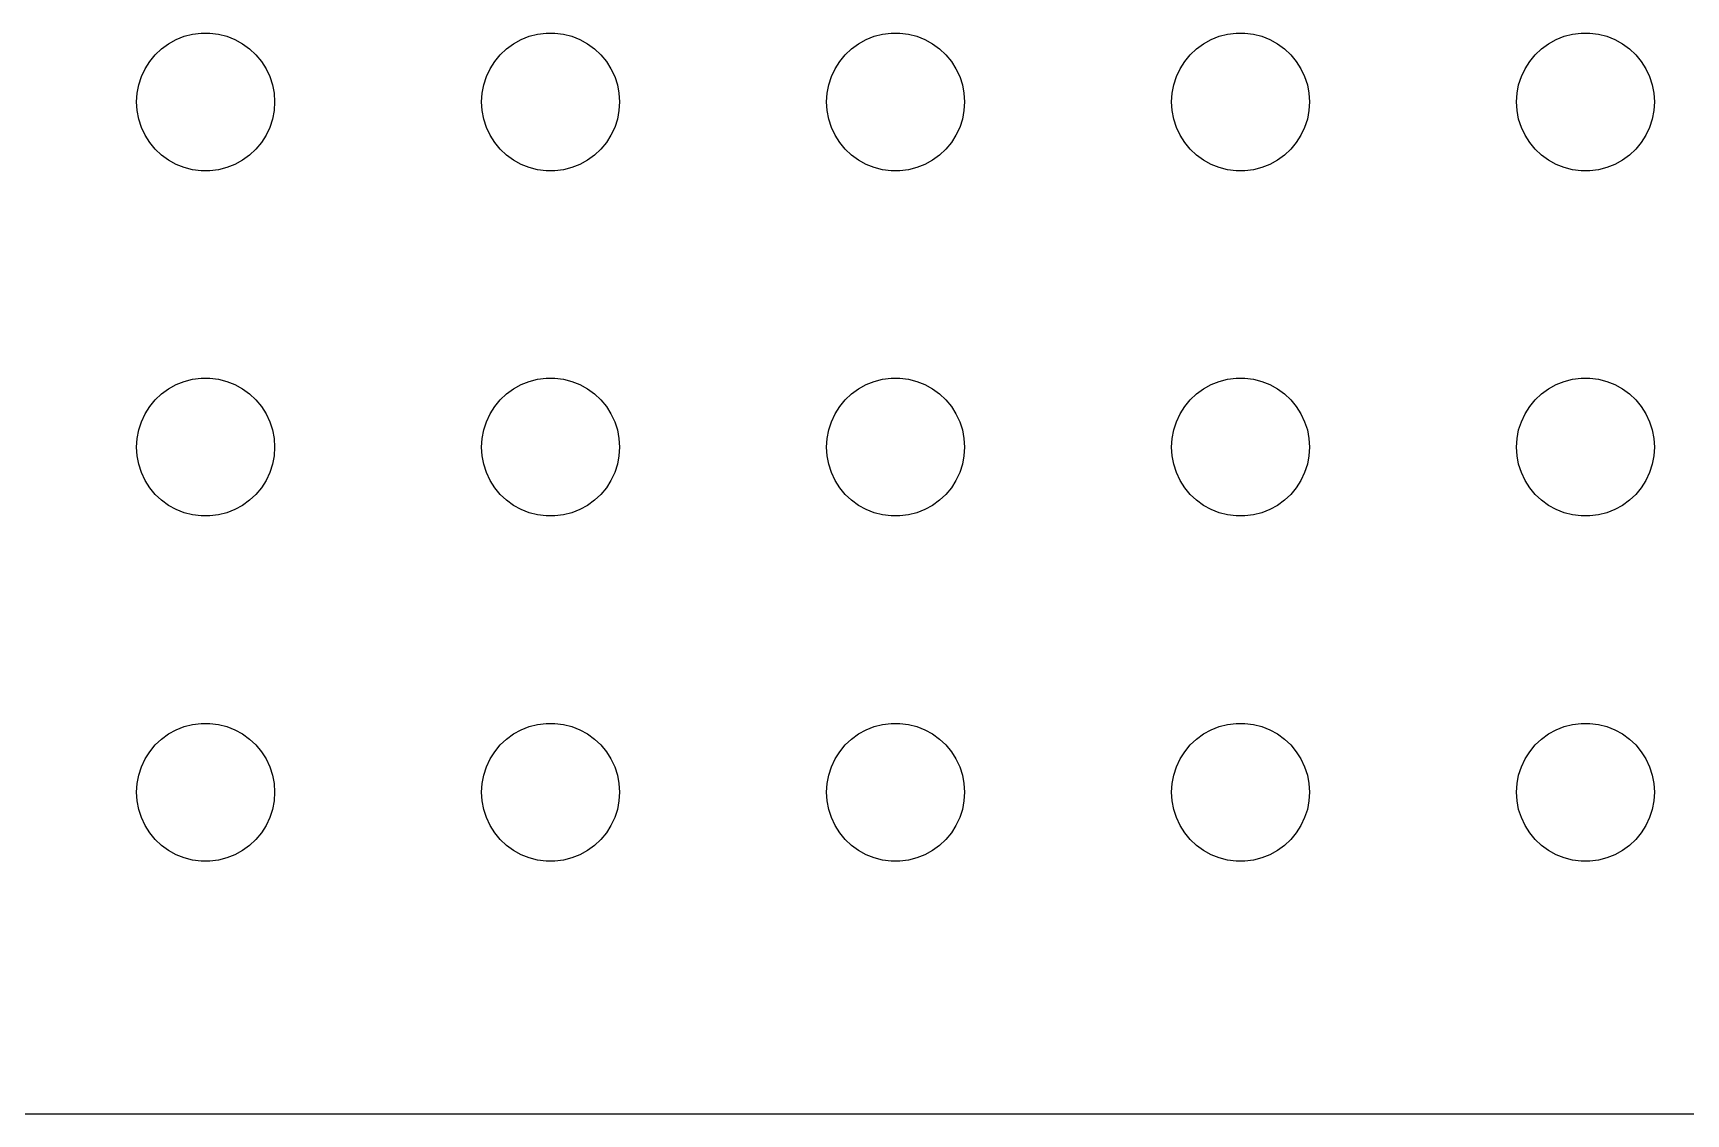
# Model space of a CAD drawing. Header units: metres. Extents: x -134 to 134, y 62 to 166.
# Drawn here: x -3.75 to 32.18, y 62.01 to 85.5 of the extents above; entities that cross this region are included whole.
import ezdxf

# ---------------------------------------------------------------- set-up
doc = ezdxf.new("R2010")
doc.units = ezdxf.units.M

msp = doc.modelspace()

# ---------------------------------------------------------------- linework, layer by layer
for p, q in [((-0.95613, 85.1558), (-0.80373, 85.2665)), ((-0.80373, 85.2665), (-0.63866, 85.3573)), ((-0.63866, 85.3573), (-0.46352, 85.4266)), ((-0.46352, 85.4266), (-0.28107, 85.4734)), ((-0.28107, 85.4734), (-0.09418, 85.497)), ((-0.09418, 85.497), (0.09418, 85.497)), ((0.09418, 85.497), (0.28107, 85.4734)), ((0.28107, 85.4734), (0.46352, 85.4266)), ((0.46352, 85.4266), (0.63866, 85.3573)), ((0.63866, 85.3573), (0.80373, 85.2665)), ((0.80373, 85.2665), (0.95613, 85.1558)), ((6.54385, 85.1558), (6.69626, 85.2665)), ((6.69626, 85.2665), (6.86133, 85.3573)), ((6.86133, 85.3573), (7.03647, 85.4266)), ((7.03647, 85.4266), (7.21892, 85.4734)), ((7.21892, 85.4734), (7.40581, 85.497)), ((7.40581, 85.497), (7.59418, 85.497)), ((7.59418, 85.497), (7.78107, 85.4734)), ((7.78107, 85.4734), (7.96352, 85.4266)), ((7.96352, 85.4266), (8.13866, 85.3573)), ((8.13866, 85.3573), (8.30373, 85.2665)), ((8.30373, 85.2665), (8.45613, 85.1558)), ((14.0439, 85.1558), (14.1963, 85.2665)), ((14.1963, 85.2665), (14.3613, 85.3573)), ((14.3613, 85.3573), (14.5365, 85.4266)), ((14.5365, 85.4266), (14.7189, 85.4734)), ((14.7189, 85.4734), (14.9058, 85.497)), ((14.9058, 85.497), (15.0942, 85.497)), ((15.0942, 85.497), (15.2811, 85.4734)), ((15.2811, 85.4734), (15.4635, 85.4266)), ((15.4635, 85.4266), (15.6387, 85.3573)), ((15.6387, 85.3573), (15.8037, 85.2665)), ((15.8037, 85.2665), (15.9561, 85.1558)), ((21.5439, 85.1558), (21.6963, 85.2665)), ((21.6963, 85.2665), (21.8613, 85.3573)), ((21.8613, 85.3573), (22.0365, 85.4266)), ((22.0365, 85.4266), (22.2189, 85.4734)), ((22.2189, 85.4734), (22.4058, 85.497)), ((22.4058, 85.497), (22.5942, 85.497)), ((22.5942, 85.497), (22.7811, 85.4734)), ((22.7811, 85.4734), (22.9635, 85.4266)), ((22.9635, 85.4266), (23.1387, 85.3573)), ((23.1387, 85.3573), (23.3037, 85.2665)), ((23.3037, 85.2665), (23.4561, 85.1558)), ((29.0439, 85.1558), (29.1963, 85.2665)), ((29.1963, 85.2665), (29.3613, 85.3573)), ((29.3613, 85.3573), (29.5365, 85.4266)), ((29.5365, 85.4266), (29.7189, 85.4734)), ((29.7189, 85.4734), (29.9058, 85.497)), ((29.9058, 85.497), (30.0942, 85.497)), ((30.0942, 85.497), (30.2811, 85.4734)), ((30.2811, 85.4734), (30.4635, 85.4266)), ((30.4635, 85.4266), (30.6387, 85.3573)), ((30.6387, 85.3573), (30.8037, 85.2665)), ((30.8037, 85.2665), (30.9561, 85.1558)), ((-1.31445, 84.7226), (-1.21352, 84.8817)), ((-1.21352, 84.8817), (-1.09344, 85.0268)), ((-1.09344, 85.0268), (-0.95613, 85.1558)), ((0.95613, 85.1558), (1.09344, 85.0268)), ((1.09344, 85.0268), (1.21352, 84.8817)), ((1.21352, 84.8817), (1.31445, 84.7226)), ((6.18553, 84.7226), (6.28647, 84.8817)), ((6.28647, 84.8817), (6.40654, 85.0268)), ((6.40654, 85.0268), (6.54385, 85.1558)), ((8.45613, 85.1558), (8.59344, 85.0268)), ((8.59344, 85.0268), (8.71352, 84.8817)), ((8.71352, 84.8817), (8.81445, 84.7226)), ((13.6855, 84.7226), (13.7865, 84.8817)), ((13.7865, 84.8817), (13.9065, 85.0268)), ((13.9065, 85.0268), (14.0439, 85.1558)), ((15.9561, 85.1558), (16.0934, 85.0268)), ((16.0934, 85.0268), (16.2135, 84.8817)), ((16.2135, 84.8817), (16.3145, 84.7226)), ((21.1855, 84.7226), (21.2865, 84.8817)), ((21.2865, 84.8817), (21.4065, 85.0268)), ((21.4065, 85.0268), (21.5439, 85.1558)), ((23.4561, 85.1558), (23.5934, 85.0268)), ((23.5934, 85.0268), (23.7135, 84.8817)), ((23.7135, 84.8817), (23.8145, 84.7226)), ((28.6855, 84.7226), (28.7865, 84.8817)), ((28.7865, 84.8817), (28.9065, 85.0268)), ((28.9065, 85.0268), (29.0439, 85.1558)), ((30.9561, 85.1558), (31.0934, 85.0268)), ((31.0934, 85.0268), (31.2135, 84.8817)), ((31.2135, 84.8817), (31.3145, 84.7226)), ((-1.45287, 84.373), (-1.39465, 84.5522)), ((-1.39465, 84.5522), (-1.31445, 84.7226)), ((1.31445, 84.7226), (1.39465, 84.5522)), ((1.39465, 84.5522), (1.45287, 84.373)), ((6.04712, 84.373), (6.10533, 84.5522)), ((6.10533, 84.5522), (6.18553, 84.7226)), ((8.81445, 84.7226), (8.89465, 84.5522)), ((8.89465, 84.5522), (8.95287, 84.373)), ((13.5471, 84.373), (13.6053, 84.5522)), ((13.6053, 84.5522), (13.6855, 84.7226)), ((16.3145, 84.7226), (16.3947, 84.5522)), ((16.3947, 84.5522), (16.4529, 84.373)), ((21.0471, 84.373), (21.1053, 84.5522)), ((21.1053, 84.5522), (21.1855, 84.7226)), ((23.8145, 84.7226), (23.8947, 84.5522)), ((23.8947, 84.5522), (23.9529, 84.373)), ((28.5471, 84.373), (28.6053, 84.5522)), ((28.6053, 84.5522), (28.6855, 84.7226)), ((31.3145, 84.7226), (31.3947, 84.5522)), ((31.3947, 84.5522), (31.4529, 84.373)), ((-1.5, 84), (-1.48816, 84.188)), ((-1.48816, 84.188), (-1.45287, 84.373)), ((1.45287, 84.373), (1.48816, 84.188)), ((1.48816, 84.188), (1.5, 84)), ((6, 84), (6.01183, 84.188)), ((6.01183, 84.188), (6.04712, 84.373)), ((8.95287, 84.373), (8.98816, 84.188)), ((8.98816, 84.188), (9, 84)), ((13.5, 84), (13.5118, 84.188)), ((13.5118, 84.188), (13.5471, 84.373)), ((16.4529, 84.373), (16.4882, 84.188)), ((16.4882, 84.188), (16.5, 84)), ((21, 84), (21.0118, 84.188)), ((21.0118, 84.188), (21.0471, 84.373)), ((23.9529, 84.373), (23.9882, 84.188)), ((23.9882, 84.188), (24, 84)), ((28.5, 84), (28.5118, 84.188)), ((28.5118, 84.188), (28.5471, 84.373)), ((31.4529, 84.373), (31.4882, 84.188)), ((31.4882, 84.188), (31.5, 84)), ((-1.48816, 83.812), (-1.5, 84)), ((-1.45287, 83.627), (-1.48816, 83.812)), ((1.48816, 83.812), (1.45287, 83.627)), ((1.5, 84), (1.48816, 83.812)), ((6.01183, 83.812), (6, 84)), ((6.04712, 83.627), (6.01183, 83.812)), ((8.98816, 83.812), (8.95287, 83.627)), ((9, 84), (8.98816, 83.812)), ((13.5118, 83.812), (13.5, 84)), ((13.5471, 83.627), (13.5118, 83.812)), ((16.4882, 83.812), (16.4529, 83.627)), ((16.5, 84), (16.4882, 83.812)), ((21.0118, 83.812), (21, 84)), ((21.0471, 83.627), (21.0118, 83.812)), ((23.9882, 83.812), (23.9529, 83.627)), ((24, 84), (23.9882, 83.812)), ((28.5118, 83.812), (28.5, 84)), ((28.5471, 83.627), (28.5118, 83.812)), ((31.4882, 83.812), (31.4529, 83.627)), ((31.5, 84), (31.4882, 83.812)), ((-1.39465, 83.4478), (-1.45287, 83.627)), ((-1.31445, 83.2774), (-1.39465, 83.4478)), ((1.39465, 83.4478), (1.31445, 83.2774)), ((1.45287, 83.627), (1.39465, 83.4478)), ((6.10533, 83.4478), (6.04712, 83.627)), ((6.18553, 83.2774), (6.10533, 83.4478)), ((8.89465, 83.4478), (8.81445, 83.2774)), ((8.95287, 83.627), (8.89465, 83.4478)), ((13.6053, 83.4478), (13.5471, 83.627)), ((13.6855, 83.2774), (13.6053, 83.4478)), ((16.3947, 83.4478), (16.3145, 83.2774)), ((16.4529, 83.627), (16.3947, 83.4478)), ((21.1053, 83.4478), (21.0471, 83.627)), ((21.1855, 83.2774), (21.1053, 83.4478)), ((23.8947, 83.4478), (23.8145, 83.2774)), ((23.9529, 83.627), (23.8947, 83.4478)), ((28.6053, 83.4478), (28.5471, 83.627)), ((28.6855, 83.2774), (28.6053, 83.4478)), ((31.3947, 83.4478), (31.3145, 83.2774)), ((31.4529, 83.627), (31.3947, 83.4478)), ((-1.21352, 83.1183), (-1.31445, 83.2774)), ((-1.09344, 82.9732), (-1.21352, 83.1183)), ((1.21352, 83.1183), (1.09344, 82.9732)), ((1.31445, 83.2774), (1.21352, 83.1183)), ((6.28647, 83.1183), (6.18553, 83.2774)), ((6.40654, 82.9732), (6.28647, 83.1183)), ((8.71352, 83.1183), (8.59344, 82.9732)), ((8.81445, 83.2774), (8.71352, 83.1183)), ((13.7865, 83.1183), (13.6855, 83.2774)), ((13.9065, 82.9732), (13.7865, 83.1183)), ((16.2135, 83.1183), (16.0934, 82.9732)), ((16.3145, 83.2774), (16.2135, 83.1183)), ((21.2865, 83.1183), (21.1855, 83.2774)), ((21.4065, 82.9732), (21.2865, 83.1183)), ((23.7135, 83.1183), (23.5934, 82.9732)), ((23.8145, 83.2774), (23.7135, 83.1183)), ((28.7865, 83.1183), (28.6855, 83.2774)), ((28.9065, 82.9732), (28.7865, 83.1183)), ((31.2135, 83.1183), (31.0934, 82.9732)), ((31.3145, 83.2774), (31.2135, 83.1183)), ((-0.95613, 82.8442), (-1.09344, 82.9732)), ((-0.80373, 82.7335), (-0.95613, 82.8442)), ((-0.63866, 82.6428), (-0.80373, 82.7335)), ((0.80373, 82.7335), (0.63866, 82.6428)), ((0.95613, 82.8442), (0.80373, 82.7335)), ((1.09344, 82.9732), (0.95613, 82.8442)), ((6.54385, 82.8442), (6.40654, 82.9732)), ((6.69626, 82.7335), (6.54385, 82.8442)), ((6.86133, 82.6428), (6.69626, 82.7335)), ((8.30373, 82.7335), (8.13866, 82.6428)), ((8.45613, 82.8442), (8.30373, 82.7335)), ((8.59344, 82.9732), (8.45613, 82.8442)), ((14.0439, 82.8442), (13.9065, 82.9732)), ((14.1963, 82.7335), (14.0439, 82.8442)), ((14.3613, 82.6428), (14.1963, 82.7335)), ((15.8037, 82.7335), (15.6387, 82.6428)), ((15.9561, 82.8442), (15.8037, 82.7335)), ((16.0934, 82.9732), (15.9561, 82.8442)), ((21.5439, 82.8442), (21.4065, 82.9732)), ((21.6963, 82.7335), (21.5439, 82.8442)), ((21.8613, 82.6428), (21.6963, 82.7335)), ((23.3037, 82.7335), (23.1387, 82.6428)), ((23.4561, 82.8442), (23.3037, 82.7335)), ((23.5934, 82.9732), (23.4561, 82.8442)), ((29.0439, 82.8442), (28.9065, 82.9732)), ((29.1963, 82.7335), (29.0439, 82.8442)), ((29.3613, 82.6428), (29.1963, 82.7335)), ((30.8037, 82.7335), (30.6387, 82.6428)), ((30.9561, 82.8442), (30.8037, 82.7335)), ((31.0934, 82.9732), (30.9561, 82.8442)), ((-0.46352, 82.5734), (-0.63866, 82.6428)), ((-0.28107, 82.5266), (-0.46352, 82.5734)), ((-0.09418, 82.503), (-0.28107, 82.5266)), ((0.09418, 82.503), (-0.09418, 82.503)), ((0.28107, 82.5266), (0.09418, 82.503)), ((0.46352, 82.5734), (0.28107, 82.5266)), ((0.63866, 82.6428), (0.46352, 82.5734)), ((7.03647, 82.5734), (6.86133, 82.6428)), ((7.21892, 82.5266), (7.03647, 82.5734)), ((7.40581, 82.503), (7.21892, 82.5266)), ((7.59418, 82.503), (7.40581, 82.503)), ((7.78107, 82.5266), (7.59418, 82.503)), ((7.96352, 82.5734), (7.78107, 82.5266)), ((8.13866, 82.6428), (7.96352, 82.5734)), ((14.5365, 82.5734), (14.3613, 82.6428)), ((14.7189, 82.5266), (14.5365, 82.5734)), ((14.9058, 82.503), (14.7189, 82.5266)), ((15.0942, 82.503), (14.9058, 82.503)), ((15.2811, 82.5266), (15.0942, 82.503)), ((15.4635, 82.5734), (15.2811, 82.5266)), ((15.6387, 82.6428), (15.4635, 82.5734)), ((22.0365, 82.5734), (21.8613, 82.6428)), ((22.2189, 82.5266), (22.0365, 82.5734)), ((22.4058, 82.503), (22.2189, 82.5266)), ((22.5942, 82.503), (22.4058, 82.503)), ((22.7811, 82.5266), (22.5942, 82.503)), ((22.9635, 82.5734), (22.7811, 82.5266)), ((23.1387, 82.6428), (22.9635, 82.5734)), ((29.5365, 82.5734), (29.3613, 82.6428)), ((29.7189, 82.5266), (29.5365, 82.5734)), ((29.9058, 82.503), (29.7189, 82.5266)), ((30.0942, 82.503), (29.9058, 82.503)), ((30.2811, 82.5266), (30.0942, 82.503)), ((30.4635, 82.5734), (30.2811, 82.5266)), ((30.6387, 82.6428), (30.4635, 82.5734)), ((-0.28107, 77.9734), (-0.09418, 77.997)), ((-0.09418, 77.997), (0.09418, 77.997)), ((0.09418, 77.997), (0.28107, 77.9734)), ((7.21892, 77.9734), (7.40581, 77.997)), ((7.40581, 77.997), (7.59418, 77.997)), ((7.59418, 77.997), (7.78107, 77.9734)), ((14.7189, 77.9734), (14.9058, 77.997)), ((14.9058, 77.997), (15.0942, 77.997)), ((15.0942, 77.997), (15.2811, 77.9734)), ((22.2189, 77.9734), (22.4058, 77.997)), ((22.4058, 77.997), (22.5942, 77.997)), ((22.5942, 77.997), (22.7811, 77.9734)), ((29.7189, 77.9734), (29.9058, 77.997)), ((29.9058, 77.997), (30.0942, 77.997)), ((30.0942, 77.997), (30.2811, 77.9734)), ((-1.09344, 77.5268), (-0.95613, 77.6558)), ((-0.95613, 77.6558), (-0.80373, 77.7665)), ((-0.80373, 77.7665), (-0.63866, 77.8572)), ((-0.63866, 77.8572), (-0.46352, 77.9266)), ((-0.46352, 77.9266), (-0.28107, 77.9734)), ((0.28107, 77.9734), (0.46352, 77.9266)), ((0.46352, 77.9266), (0.63866, 77.8572)), ((0.63866, 77.8572), (0.80373, 77.7665)), ((0.80373, 77.7665), (0.95613, 77.6558)), ((0.95613, 77.6558), (1.09344, 77.5268)), ((6.40654, 77.5268), (6.54385, 77.6558)), ((6.54385, 77.6558), (6.69626, 77.7665)), ((6.69626, 77.7665), (6.86133, 77.8572)), ((6.86133, 77.8572), (7.03647, 77.9266)), ((7.03647, 77.9266), (7.21892, 77.9734)), ((7.78107, 77.9734), (7.96352, 77.9266)), ((7.96352, 77.9266), (8.13866, 77.8572)), ((8.13866, 77.8572), (8.30373, 77.7665)), ((8.30373, 77.7665), (8.45613, 77.6558)), ((8.45613, 77.6558), (8.59344, 77.5268)), ((13.9065, 77.5268), (14.0439, 77.6558)), ((14.0439, 77.6558), (14.1963, 77.7665)), ((14.1963, 77.7665), (14.3613, 77.8572)), ((14.3613, 77.8572), (14.5365, 77.9266)), ((14.5365, 77.9266), (14.7189, 77.9734)), ((15.2811, 77.9734), (15.4635, 77.9266)), ((15.4635, 77.9266), (15.6387, 77.8572)), ((15.6387, 77.8572), (15.8037, 77.7665)), ((15.8037, 77.7665), (15.9561, 77.6558)), ((15.9561, 77.6558), (16.0934, 77.5268)), ((21.4065, 77.5268), (21.5439, 77.6558)), ((21.5439, 77.6558), (21.6963, 77.7665)), ((21.6963, 77.7665), (21.8613, 77.8572)), ((21.8613, 77.8572), (22.0365, 77.9266)), ((22.0365, 77.9266), (22.2189, 77.9734)), ((22.7811, 77.9734), (22.9635, 77.9266)), ((22.9635, 77.9266), (23.1387, 77.8572)), ((23.1387, 77.8572), (23.3037, 77.7665)), ((23.3037, 77.7665), (23.4561, 77.6558)), ((23.4561, 77.6558), (23.5934, 77.5268)), ((28.9065, 77.5268), (29.0439, 77.6558)), ((29.0439, 77.6558), (29.1963, 77.7665)), ((29.1963, 77.7665), (29.3613, 77.8572)), ((29.3613, 77.8572), (29.5365, 77.9266)), ((29.5365, 77.9266), (29.7189, 77.9734)), ((30.2811, 77.9734), (30.4635, 77.9266)), ((30.4635, 77.9266), (30.6387, 77.8572)), ((30.6387, 77.8572), (30.8037, 77.7665)), ((30.8037, 77.7665), (30.9561, 77.6558)), ((30.9561, 77.6558), (31.0934, 77.5268)), ((-1.31445, 77.2226), (-1.21352, 77.3817)), ((-1.21352, 77.3817), (-1.09344, 77.5268)), ((1.09344, 77.5268), (1.21352, 77.3817)), ((1.21352, 77.3817), (1.31445, 77.2226)), ((6.18553, 77.2226), (6.28647, 77.3817)), ((6.28647, 77.3817), (6.40654, 77.5268)), ((8.59344, 77.5268), (8.71352, 77.3817)), ((8.71352, 77.3817), (8.81445, 77.2226)), ((13.6855, 77.2226), (13.7865, 77.3817)), ((13.7865, 77.3817), (13.9065, 77.5268)), ((16.0934, 77.5268), (16.2135, 77.3817)), ((16.2135, 77.3817), (16.3145, 77.2226)), ((21.1855, 77.2226), (21.2865, 77.3817)), ((21.2865, 77.3817), (21.4065, 77.5268)), ((23.5934, 77.5268), (23.7135, 77.3817)), ((23.7135, 77.3817), (23.8145, 77.2226)), ((28.6855, 77.2226), (28.7865, 77.3817)), ((28.7865, 77.3817), (28.9065, 77.5268)), ((31.0934, 77.5268), (31.2135, 77.3817)), ((31.2135, 77.3817), (31.3145, 77.2226)), ((-1.45287, 76.873), (-1.39465, 77.0522)), ((-1.39465, 77.0522), (-1.31445, 77.2226)), ((1.31445, 77.2226), (1.39465, 77.0522)), ((1.39465, 77.0522), (1.45287, 76.873)), ((6.04712, 76.873), (6.10533, 77.0522)), ((6.10533, 77.0522), (6.18553, 77.2226)), ((8.81445, 77.2226), (8.89465, 77.0522)), ((8.89465, 77.0522), (8.95287, 76.873)), ((13.5471, 76.873), (13.6053, 77.0522)), ((13.6053, 77.0522), (13.6855, 77.2226)), ((16.3145, 77.2226), (16.3947, 77.0522)), ((16.3947, 77.0522), (16.4529, 76.873)), ((21.0471, 76.873), (21.1053, 77.0522)), ((21.1053, 77.0522), (21.1855, 77.2226)), ((23.8145, 77.2226), (23.8947, 77.0522)), ((23.8947, 77.0522), (23.9529, 76.873)), ((28.5471, 76.873), (28.6053, 77.0522)), ((28.6053, 77.0522), (28.6855, 77.2226)), ((31.3145, 77.2226), (31.3947, 77.0522)), ((31.3947, 77.0522), (31.4529, 76.873)), ((-1.5, 76.5), (-1.48816, 76.688)), ((-1.48816, 76.688), (-1.45287, 76.873)), ((1.45287, 76.873), (1.48816, 76.688)), ((1.48816, 76.688), (1.5, 76.5)), ((6, 76.5), (6.01183, 76.688)), ((6.01183, 76.688), (6.04712, 76.873)), ((8.95287, 76.873), (8.98816, 76.688)), ((8.98816, 76.688), (9, 76.5)), ((13.5, 76.5), (13.5118, 76.688)), ((13.5118, 76.688), (13.5471, 76.873)), ((16.4529, 76.873), (16.4882, 76.688)), ((16.4882, 76.688), (16.5, 76.5)), ((21, 76.5), (21.0118, 76.688)), ((21.0118, 76.688), (21.0471, 76.873)), ((23.9529, 76.873), (23.9882, 76.688)), ((23.9882, 76.688), (24, 76.5)), ((28.5, 76.5), (28.5118, 76.688)), ((28.5118, 76.688), (28.5471, 76.873)), ((31.4529, 76.873), (31.4882, 76.688)), ((31.4882, 76.688), (31.5, 76.5)), ((-1.48816, 76.312), (-1.5, 76.5)), ((-1.45287, 76.127), (-1.48816, 76.312)), ((1.48816, 76.312), (1.45287, 76.127)), ((1.5, 76.5), (1.48816, 76.312)), ((6.01183, 76.312), (6, 76.5)), ((6.04712, 76.127), (6.01183, 76.312)), ((8.98816, 76.312), (8.95287, 76.127)), ((9, 76.5), (8.98816, 76.312)), ((13.5118, 76.312), (13.5, 76.5)), ((13.5471, 76.127), (13.5118, 76.312)), ((16.4882, 76.312), (16.4529, 76.127)), ((16.5, 76.5), (16.4882, 76.312)), ((21.0118, 76.312), (21, 76.5)), ((21.0471, 76.127), (21.0118, 76.312)), ((23.9882, 76.312), (23.9529, 76.127)), ((24, 76.5), (23.9882, 76.312)), ((28.5118, 76.312), (28.5, 76.5)), ((28.5471, 76.127), (28.5118, 76.312)), ((31.4882, 76.312), (31.4529, 76.127)), ((31.5, 76.5), (31.4882, 76.312)), ((-1.39465, 75.9478), (-1.45287, 76.127)), ((-1.31445, 75.7774), (-1.39465, 75.9478)), ((1.39465, 75.9478), (1.31445, 75.7774)), ((1.45287, 76.127), (1.39465, 75.9478)), ((6.10533, 75.9478), (6.04712, 76.127)), ((6.18553, 75.7774), (6.10533, 75.9478)), ((8.89465, 75.9478), (8.81445, 75.7774)), ((8.95287, 76.127), (8.89465, 75.9478)), ((13.6053, 75.9478), (13.5471, 76.127)), ((13.6855, 75.7774), (13.6053, 75.9478)), ((16.3947, 75.9478), (16.3145, 75.7774)), ((16.4529, 76.127), (16.3947, 75.9478)), ((21.1053, 75.9478), (21.0471, 76.127)), ((21.1855, 75.7774), (21.1053, 75.9478)), ((23.8947, 75.9478), (23.8145, 75.7774)), ((23.9529, 76.127), (23.8947, 75.9478)), ((28.6053, 75.9478), (28.5471, 76.127)), ((28.6855, 75.7774), (28.6053, 75.9478)), ((31.3947, 75.9478), (31.3145, 75.7774)), ((31.4529, 76.127), (31.3947, 75.9478)), ((-1.21352, 75.6183), (-1.31445, 75.7774)), ((-1.09344, 75.4732), (-1.21352, 75.6183)), ((-0.95613, 75.3442), (-1.09344, 75.4732)), ((1.09344, 75.4732), (0.95613, 75.3442)), ((1.21352, 75.6183), (1.09344, 75.4732)), ((1.31445, 75.7774), (1.21352, 75.6183)), ((6.28647, 75.6183), (6.18553, 75.7774)), ((6.40654, 75.4732), (6.28647, 75.6183)), ((6.54385, 75.3442), (6.40654, 75.4732)), ((8.59344, 75.4732), (8.45613, 75.3442)), ((8.71352, 75.6183), (8.59344, 75.4732)), ((8.81445, 75.7774), (8.71352, 75.6183)), ((13.7865, 75.6183), (13.6855, 75.7774)), ((13.9065, 75.4732), (13.7865, 75.6183)), ((14.0439, 75.3442), (13.9065, 75.4732)), ((16.0934, 75.4732), (15.9561, 75.3442)), ((16.2135, 75.6183), (16.0934, 75.4732)), ((16.3145, 75.7774), (16.2135, 75.6183)), ((21.2865, 75.6183), (21.1855, 75.7774)), ((21.4065, 75.4732), (21.2865, 75.6183)), ((21.5439, 75.3442), (21.4065, 75.4732)), ((23.5934, 75.4732), (23.4561, 75.3442)), ((23.7135, 75.6183), (23.5934, 75.4732)), ((23.8145, 75.7774), (23.7135, 75.6183)), ((28.7865, 75.6183), (28.6855, 75.7774)), ((28.9065, 75.4732), (28.7865, 75.6183)), ((29.0439, 75.3442), (28.9065, 75.4732)), ((31.0934, 75.4732), (30.9561, 75.3442)), ((31.2135, 75.6183), (31.0934, 75.4732)), ((31.3145, 75.7774), (31.2135, 75.6183)), ((-0.80373, 75.2335), (-0.95613, 75.3442)), ((-0.63866, 75.1428), (-0.80373, 75.2335)), ((-0.46352, 75.0734), (-0.63866, 75.1428)), ((0.63866, 75.1428), (0.46352, 75.0734)), ((0.80373, 75.2335), (0.63866, 75.1428)), ((0.95613, 75.3442), (0.80373, 75.2335)), ((6.69626, 75.2335), (6.54385, 75.3442)), ((6.86133, 75.1428), (6.69626, 75.2335)), ((7.03647, 75.0734), (6.86133, 75.1428)), ((8.13866, 75.1428), (7.96352, 75.0734)), ((8.30373, 75.2335), (8.13866, 75.1428)), ((8.45613, 75.3442), (8.30373, 75.2335)), ((14.1963, 75.2335), (14.0439, 75.3442)), ((14.3613, 75.1428), (14.1963, 75.2335)), ((14.5365, 75.0734), (14.3613, 75.1428)), ((15.6387, 75.1428), (15.4635, 75.0734)), ((15.8037, 75.2335), (15.6387, 75.1428)), ((15.9561, 75.3442), (15.8037, 75.2335)), ((21.6963, 75.2335), (21.5439, 75.3442)), ((21.8613, 75.1428), (21.6963, 75.2335)), ((22.0365, 75.0734), (21.8613, 75.1428)), ((23.1387, 75.1428), (22.9635, 75.0734)), ((23.3037, 75.2335), (23.1387, 75.1428)), ((23.4561, 75.3442), (23.3037, 75.2335)), ((29.1963, 75.2335), (29.0439, 75.3442)), ((29.3613, 75.1428), (29.1963, 75.2335)), ((29.5365, 75.0734), (29.3613, 75.1428)), ((30.6387, 75.1428), (30.4635, 75.0734)), ((30.8037, 75.2335), (30.6387, 75.1428)), ((30.9561, 75.3442), (30.8037, 75.2335)), ((-0.28107, 75.0266), (-0.46352, 75.0734)), ((-0.09418, 75.003), (-0.28107, 75.0266)), ((0.09418, 75.003), (-0.09418, 75.003)), ((0.28107, 75.0266), (0.09418, 75.003)), ((0.46352, 75.0734), (0.28107, 75.0266)), ((7.21892, 75.0266), (7.03647, 75.0734)), ((7.40581, 75.003), (7.21892, 75.0266)), ((7.59418, 75.003), (7.40581, 75.003)), ((7.78107, 75.0266), (7.59418, 75.003)), ((7.96352, 75.0734), (7.78107, 75.0266)), ((14.7189, 75.0266), (14.5365, 75.0734)), ((14.9058, 75.003), (14.7189, 75.0266)), ((15.0942, 75.003), (14.9058, 75.003)), ((15.2811, 75.0266), (15.0942, 75.003)), ((15.4635, 75.0734), (15.2811, 75.0266)), ((22.2189, 75.0266), (22.0365, 75.0734)), ((22.4058, 75.003), (22.2189, 75.0266)), ((22.5942, 75.003), (22.4058, 75.003)), ((22.7811, 75.0266), (22.5942, 75.003)), ((22.9635, 75.0734), (22.7811, 75.0266)), ((29.7189, 75.0266), (29.5365, 75.0734)), ((29.9058, 75.003), (29.7189, 75.0266)), ((30.0942, 75.003), (29.9058, 75.003)), ((30.2811, 75.0266), (30.0942, 75.003)), ((30.4635, 75.0734), (30.2811, 75.0266)), ((-0.46352, 70.4266), (-0.28107, 70.4734)), ((-0.28107, 70.4734), (-0.09418, 70.497)), ((-0.09418, 70.497), (0.09418, 70.497)), ((0.09418, 70.497), (0.28107, 70.4734)), ((0.28107, 70.4734), (0.46352, 70.4266)), ((7.03647, 70.4266), (7.21892, 70.4734)), ((7.21892, 70.4734), (7.40581, 70.497)), ((7.40581, 70.497), (7.59418, 70.497)), ((7.59418, 70.497), (7.78107, 70.4734)), ((7.78107, 70.4734), (7.96352, 70.4266)), ((14.5365, 70.4266), (14.7189, 70.4734)), ((14.7189, 70.4734), (14.9058, 70.497)), ((14.9058, 70.497), (15.0942, 70.497)), ((15.0942, 70.497), (15.2811, 70.4734)), ((15.2811, 70.4734), (15.4635, 70.4266)), ((22.0365, 70.4266), (22.2189, 70.4734)), ((22.2189, 70.4734), (22.4058, 70.497)), ((22.4058, 70.497), (22.5942, 70.497)), ((22.5942, 70.497), (22.7811, 70.4734)), ((22.7811, 70.4734), (22.9635, 70.4266)), ((29.5365, 70.4266), (29.7189, 70.4734)), ((29.7189, 70.4734), (29.9058, 70.497)), ((29.9058, 70.497), (30.0942, 70.497)), ((30.0942, 70.497), (30.2811, 70.4734)), ((30.2811, 70.4734), (30.4635, 70.4266)), ((-1.09344, 70.0268), (-0.95613, 70.1558)), ((-0.95613, 70.1558), (-0.80373, 70.2665)), ((-0.80373, 70.2665), (-0.63866, 70.3572)), ((-0.63866, 70.3572), (-0.46352, 70.4266)), ((0.46352, 70.4266), (0.63866, 70.3572)), ((0.63866, 70.3572), (0.80373, 70.2665)), ((0.80373, 70.2665), (0.95613, 70.1558)), ((0.95613, 70.1558), (1.09344, 70.0268)), ((6.40654, 70.0268), (6.54385, 70.1558)), ((6.54385, 70.1558), (6.69626, 70.2665)), ((6.69626, 70.2665), (6.86133, 70.3572)), ((6.86133, 70.3572), (7.03647, 70.4266)), ((7.96352, 70.4266), (8.13866, 70.3572)), ((8.13866, 70.3572), (8.30373, 70.2665)), ((8.30373, 70.2665), (8.45613, 70.1558)), ((8.45613, 70.1558), (8.59344, 70.0268)), ((13.9065, 70.0268), (14.0439, 70.1558)), ((14.0439, 70.1558), (14.1963, 70.2665)), ((14.1963, 70.2665), (14.3613, 70.3572)), ((14.3613, 70.3572), (14.5365, 70.4266)), ((15.4635, 70.4266), (15.6387, 70.3572)), ((15.6387, 70.3572), (15.8037, 70.2665)), ((15.8037, 70.2665), (15.9561, 70.1558)), ((15.9561, 70.1558), (16.0934, 70.0268)), ((21.4065, 70.0268), (21.5439, 70.1558)), ((21.5439, 70.1558), (21.6963, 70.2665)), ((21.6963, 70.2665), (21.8613, 70.3572)), ((21.8613, 70.3572), (22.0365, 70.4266)), ((22.9635, 70.4266), (23.1387, 70.3572)), ((23.1387, 70.3572), (23.3037, 70.2665)), ((23.3037, 70.2665), (23.4561, 70.1558)), ((23.4561, 70.1558), (23.5934, 70.0268)), ((28.9065, 70.0268), (29.0439, 70.1558)), ((29.0439, 70.1558), (29.1963, 70.2665)), ((29.1963, 70.2665), (29.3613, 70.3572)), ((29.3613, 70.3572), (29.5365, 70.4266)), ((30.4635, 70.4266), (30.6387, 70.3572)), ((30.6387, 70.3572), (30.8037, 70.2665)), ((30.8037, 70.2665), (30.9561, 70.1558)), ((30.9561, 70.1558), (31.0934, 70.0268)), ((-1.39465, 69.5522), (-1.31445, 69.7226)), ((-1.31445, 69.7226), (-1.21352, 69.8817)), ((-1.21352, 69.8817), (-1.09344, 70.0268)), ((1.09344, 70.0268), (1.21352, 69.8817)), ((1.21352, 69.8817), (1.31445, 69.7226)), ((1.31445, 69.7226), (1.39465, 69.5522)), ((6.10533, 69.5522), (6.18553, 69.7226)), ((6.18553, 69.7226), (6.28647, 69.8817)), ((6.28647, 69.8817), (6.40654, 70.0268)), ((8.59344, 70.0268), (8.71352, 69.8817)), ((8.71352, 69.8817), (8.81445, 69.7226)), ((8.81445, 69.7226), (8.89465, 69.5522)), ((13.6053, 69.5522), (13.6855, 69.7226)), ((13.6855, 69.7226), (13.7865, 69.8817)), ((13.7865, 69.8817), (13.9065, 70.0268)), ((16.0934, 70.0268), (16.2135, 69.8817)), ((16.2135, 69.8817), (16.3145, 69.7226)), ((16.3145, 69.7226), (16.3947, 69.5522)), ((21.1053, 69.5522), (21.1855, 69.7226)), ((21.1855, 69.7226), (21.2865, 69.8817)), ((21.2865, 69.8817), (21.4065, 70.0268)), ((23.5934, 70.0268), (23.7135, 69.8817)), ((23.7135, 69.8817), (23.8145, 69.7226)), ((23.8145, 69.7226), (23.8947, 69.5522)), ((28.6053, 69.5522), (28.6855, 69.7226)), ((28.6855, 69.7226), (28.7865, 69.8817)), ((28.7865, 69.8817), (28.9065, 70.0268)), ((31.0934, 70.0268), (31.2135, 69.8817)), ((31.2135, 69.8817), (31.3145, 69.7226)), ((31.3145, 69.7226), (31.3947, 69.5522)), ((-1.48816, 69.188), (-1.45287, 69.373)), ((-1.45287, 69.373), (-1.39465, 69.5522)), ((1.39465, 69.5522), (1.45287, 69.373)), ((1.45287, 69.373), (1.48816, 69.188)), ((6.01183, 69.188), (6.04712, 69.373)), ((6.04712, 69.373), (6.10533, 69.5522)), ((8.89465, 69.5522), (8.95287, 69.373)), ((8.95287, 69.373), (8.98816, 69.188)), ((13.5118, 69.188), (13.5471, 69.373)), ((13.5471, 69.373), (13.6053, 69.5522)), ((16.3947, 69.5522), (16.4529, 69.373)), ((16.4529, 69.373), (16.4882, 69.188)), ((21.0118, 69.188), (21.0471, 69.373)), ((21.0471, 69.373), (21.1053, 69.5522)), ((23.8947, 69.5522), (23.9529, 69.373)), ((23.9529, 69.373), (23.9882, 69.188)), ((28.5118, 69.188), (28.5471, 69.373)), ((28.5471, 69.373), (28.6053, 69.5522)), ((31.3947, 69.5522), (31.4529, 69.373)), ((31.4529, 69.373), (31.4882, 69.188)), ((-1.5, 69), (-1.48816, 69.188)), ((-1.48816, 68.812), (-1.5, 69)), ((1.48816, 69.188), (1.5, 69)), ((1.5, 69), (1.48816, 68.812)), ((6, 69), (6.01183, 69.188)), ((6.01183, 68.812), (6, 69)), ((8.98816, 69.188), (9, 69)), ((9, 69), (8.98816, 68.812)), ((13.5, 69), (13.5118, 69.188)), ((13.5118, 68.812), (13.5, 69)), ((16.4882, 69.188), (16.5, 69)), ((16.5, 69), (16.4882, 68.812)), ((21, 69), (21.0118, 69.188)), ((21.0118, 68.812), (21, 69)), ((23.9882, 69.188), (24, 69)), ((24, 69), (23.9882, 68.812)), ((28.5, 69), (28.5118, 69.188)), ((28.5118, 68.812), (28.5, 69)), ((31.4882, 69.188), (31.5, 69)), ((31.5, 69), (31.4882, 68.812)), ((-1.45287, 68.627), (-1.48816, 68.812)), ((1.48816, 68.812), (1.45287, 68.627)), ((6.04712, 68.627), (6.01183, 68.812)), ((8.98816, 68.812), (8.95287, 68.627)), ((13.5471, 68.627), (13.5118, 68.812)), ((16.4882, 68.812), (16.4529, 68.627)), ((21.0471, 68.627), (21.0118, 68.812)), ((23.9882, 68.812), (23.9529, 68.627)), ((28.5471, 68.627), (28.5118, 68.812)), ((31.4882, 68.812), (31.4529, 68.627)), ((-1.39465, 68.4478), (-1.45287, 68.627)), ((-1.31445, 68.2774), (-1.39465, 68.4478)), ((-1.21352, 68.1183), (-1.31445, 68.2774)), ((1.31445, 68.2774), (1.21352, 68.1183)), ((1.39465, 68.4478), (1.31445, 68.2774)), ((1.45287, 68.627), (1.39465, 68.4478)), ((6.10533, 68.4478), (6.04712, 68.627)), ((6.18553, 68.2774), (6.10533, 68.4478)), ((6.28647, 68.1183), (6.18553, 68.2774)), ((8.81445, 68.2774), (8.71352, 68.1183)), ((8.89465, 68.4478), (8.81445, 68.2774)), ((8.95287, 68.627), (8.89465, 68.4478)), ((13.6053, 68.4478), (13.5471, 68.627)), ((13.6855, 68.2774), (13.6053, 68.4478)), ((13.7865, 68.1183), (13.6855, 68.2774)), ((16.3145, 68.2774), (16.2135, 68.1183)), ((16.3947, 68.4478), (16.3145, 68.2774)), ((16.4529, 68.627), (16.3947, 68.4478)), ((21.1053, 68.4478), (21.0471, 68.627)), ((21.1855, 68.2774), (21.1053, 68.4478)), ((21.2865, 68.1183), (21.1855, 68.2774)), ((23.8145, 68.2774), (23.7135, 68.1183)), ((23.8947, 68.4478), (23.8145, 68.2774)), ((23.9529, 68.627), (23.8947, 68.4478)), ((28.6053, 68.4478), (28.5471, 68.627)), ((28.6855, 68.2774), (28.6053, 68.4478)), ((28.7865, 68.1183), (28.6855, 68.2774)), ((31.3145, 68.2774), (31.2135, 68.1183)), ((31.3947, 68.4478), (31.3145, 68.2774)), ((31.4529, 68.627), (31.3947, 68.4478)), ((-1.09344, 67.9732), (-1.21352, 68.1183)), ((-0.95613, 67.8442), (-1.09344, 67.9732)), ((1.09344, 67.9732), (0.95613, 67.8442)), ((1.21352, 68.1183), (1.09344, 67.9732)), ((6.40654, 67.9732), (6.28647, 68.1183)), ((6.54385, 67.8442), (6.40654, 67.9732)), ((8.59344, 67.9732), (8.45613, 67.8442)), ((8.71352, 68.1183), (8.59344, 67.9732)), ((13.9065, 67.9732), (13.7865, 68.1183)), ((14.0439, 67.8442), (13.9065, 67.9732)), ((16.0934, 67.9732), (15.9561, 67.8442)), ((16.2135, 68.1183), (16.0934, 67.9732)), ((21.4065, 67.9732), (21.2865, 68.1183)), ((21.5439, 67.8442), (21.4065, 67.9732)), ((23.5934, 67.9732), (23.4561, 67.8442)), ((23.7135, 68.1183), (23.5934, 67.9732)), ((28.9065, 67.9732), (28.7865, 68.1183)), ((29.0439, 67.8442), (28.9065, 67.9732)), ((31.0934, 67.9732), (30.9561, 67.8442)), ((31.2135, 68.1183), (31.0934, 67.9732)), ((-0.80373, 67.7335), (-0.95613, 67.8442)), ((-0.63866, 67.6428), (-0.80373, 67.7335)), ((-0.46352, 67.5734), (-0.63866, 67.6428)), ((-0.28107, 67.5266), (-0.46352, 67.5734)), ((0.46352, 67.5734), (0.28107, 67.5266)), ((0.63866, 67.6428), (0.46352, 67.5734)), ((0.80373, 67.7335), (0.63866, 67.6428)), ((0.95613, 67.8442), (0.80373, 67.7335)), ((6.69626, 67.7335), (6.54385, 67.8442)), ((6.86133, 67.6428), (6.69626, 67.7335)), ((7.03647, 67.5734), (6.86133, 67.6428)), ((7.21892, 67.5266), (7.03647, 67.5734)), ((7.96352, 67.5734), (7.78107, 67.5266)), ((8.13866, 67.6428), (7.96352, 67.5734)), ((8.30373, 67.7335), (8.13866, 67.6428)), ((8.45613, 67.8442), (8.30373, 67.7335)), ((14.1963, 67.7335), (14.0439, 67.8442)), ((14.3613, 67.6428), (14.1963, 67.7335)), ((14.5365, 67.5734), (14.3613, 67.6428)), ((14.7189, 67.5266), (14.5365, 67.5734)), ((15.4635, 67.5734), (15.2811, 67.5266)), ((15.6387, 67.6428), (15.4635, 67.5734)), ((15.8037, 67.7335), (15.6387, 67.6428)), ((15.9561, 67.8442), (15.8037, 67.7335)), ((21.6963, 67.7335), (21.5439, 67.8442)), ((21.8613, 67.6428), (21.6963, 67.7335)), ((22.0365, 67.5734), (21.8613, 67.6428)), ((22.2189, 67.5266), (22.0365, 67.5734)), ((22.9635, 67.5734), (22.7811, 67.5266)), ((23.1387, 67.6428), (22.9635, 67.5734)), ((23.3037, 67.7335), (23.1387, 67.6428)), ((23.4561, 67.8442), (23.3037, 67.7335)), ((29.1963, 67.7335), (29.0439, 67.8442)), ((29.3613, 67.6428), (29.1963, 67.7335)), ((29.5365, 67.5734), (29.3613, 67.6428)), ((29.7189, 67.5266), (29.5365, 67.5734)), ((30.4635, 67.5734), (30.2811, 67.5266)), ((30.6387, 67.6428), (30.4635, 67.5734)), ((30.8037, 67.7335), (30.6387, 67.6428)), ((30.9561, 67.8442), (30.8037, 67.7335)), ((-0.09418, 67.503), (-0.28107, 67.5266)), ((0.09418, 67.503), (-0.09418, 67.503)), ((0.28107, 67.5266), (0.09418, 67.503)), ((7.40581, 67.503), (7.21892, 67.5266)), ((7.59418, 67.503), (7.40581, 67.503)), ((7.78107, 67.5266), (7.59418, 67.503)), ((14.9058, 67.503), (14.7189, 67.5266)), ((15.0942, 67.503), (14.9058, 67.503)), ((15.2811, 67.5266), (15.0942, 67.503)), ((22.4058, 67.503), (22.2189, 67.5266)), ((22.5942, 67.503), (22.4058, 67.503)), ((22.7811, 67.5266), (22.5942, 67.503)), ((29.9058, 67.503), (29.7189, 67.5266)), ((30.0942, 67.503), (29.9058, 67.503)), ((30.2811, 67.5266), (30.0942, 67.503)), ((-129.814, 62.0099), (129.814, 62.0099))]:
    msp.add_line(p, q)

doc.saveas('drawing.dxf')
